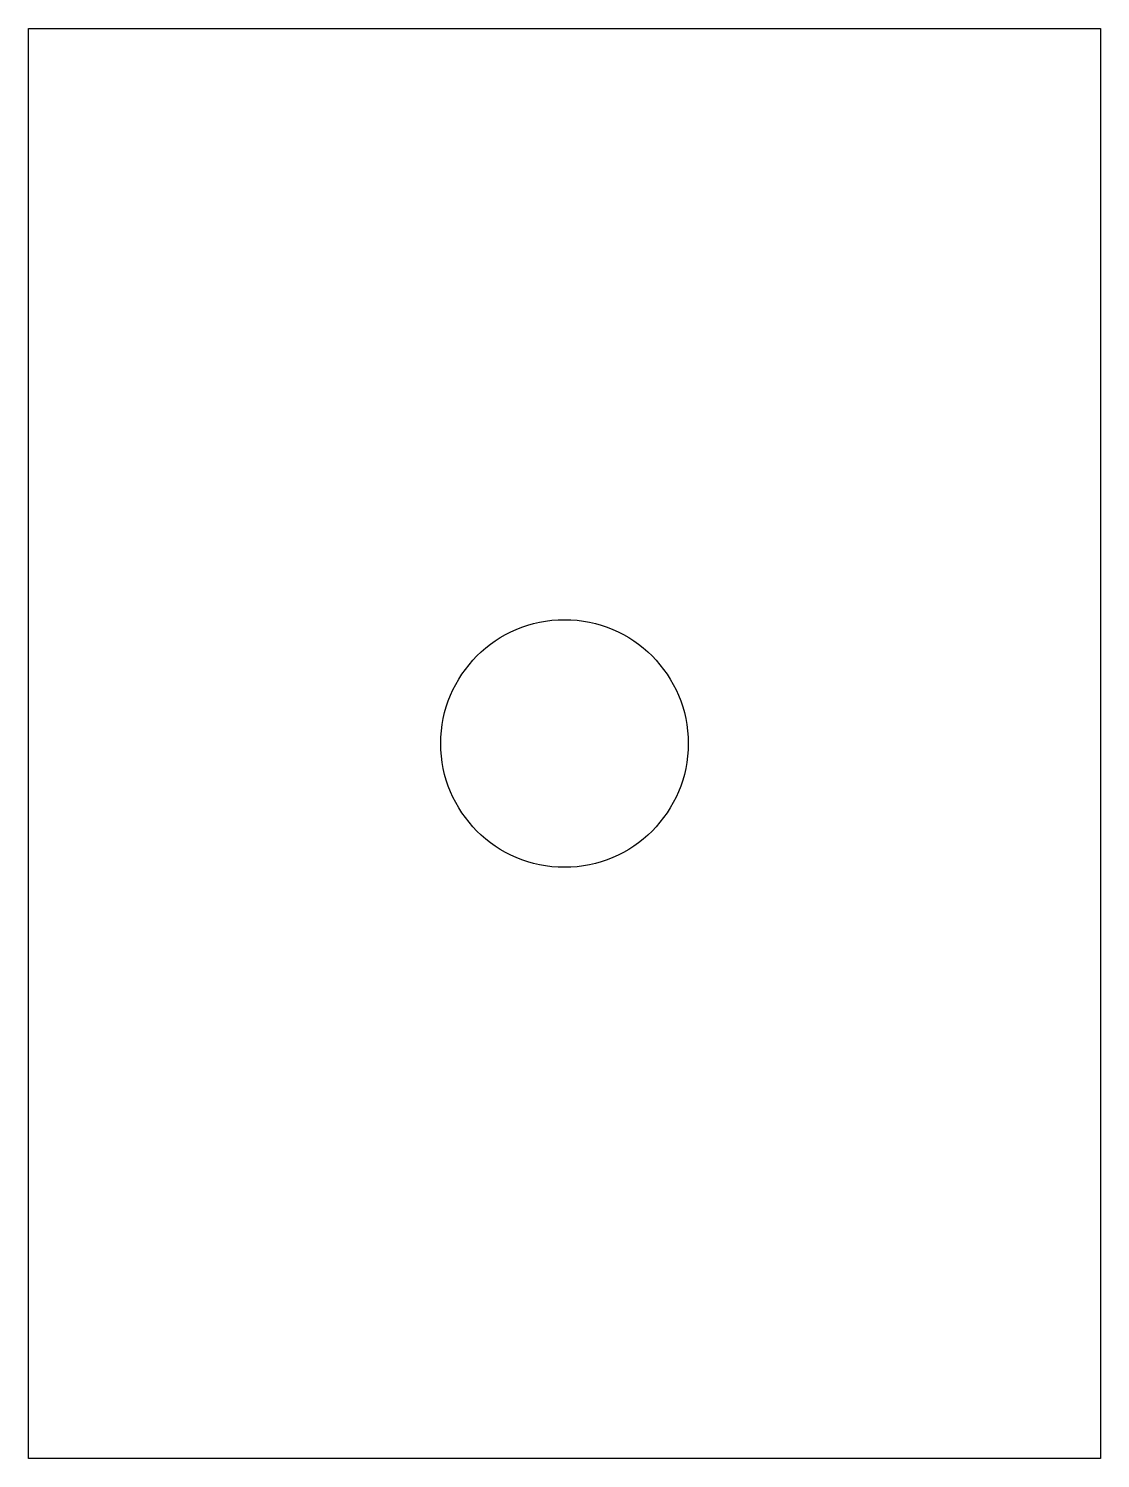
# Model space of a CAD drawing. Extents: x 0 to 165, y 0 to 220.
import ezdxf

# ---------------------------------------------------------------- set-up
doc = ezdxf.new("R2010")
doc.units = 0
doc.layers.get('0').update_dxf_attribs({"color": 2, "linetype": 'CONTINUOUS'})

msp = doc.modelspace()

# ---------------------------------------------------------------- linework, layer by layer
at = {"color": 2, "linetype": 'CONTINUOUS'}
msp.add_lwpolyline([(0, 0), (0, 220), (165, 220), (165, 0)], close=True, dxfattribs=at)
msp.add_lwpolyline([(63.45, 110, -1), (101.55, 110, -1)], format="xyb", close=True, dxfattribs=at)

doc.saveas('drawing.dxf')
